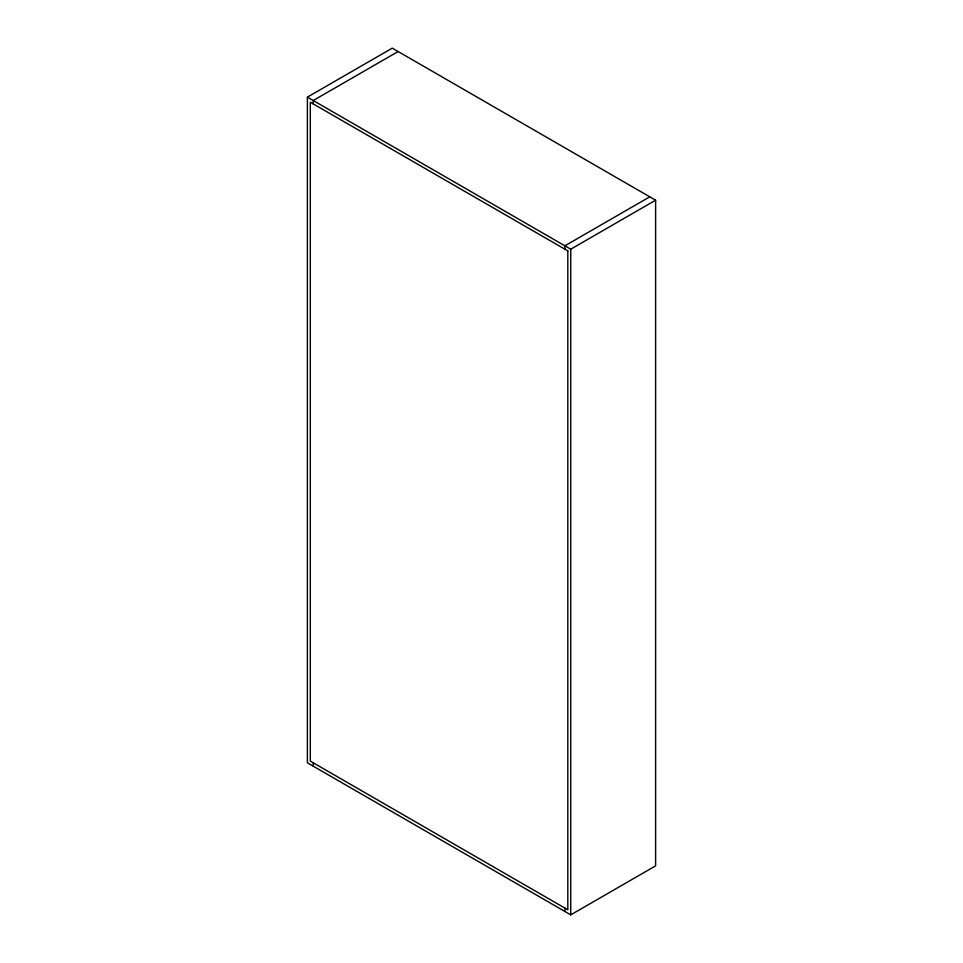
<?xml version="1.0" encoding="UTF-8"?>
<svg xmlns="http://www.w3.org/2000/svg" width="963" height="963" viewBox="0 0 963 963"><rect width="100%" height="100%" fill="white"/><g stroke="black" fill="none" stroke-linecap="round" stroke-linejoin="round"><path stroke-width="1.44" d="M307.39 97.143L392.254 48.15L655.61 200.196L655.61 865.857L570.746 914.85L307.39 762.804L307.39 97.143L570.746 249.2L655.61 200.196M398.104 51.533L313.24 100.525L313.24 103.908M649.76 196.825L564.896 245.818L564.896 249.2M570.746 249.2L570.746 914.85M564.896 908.097L564.896 911.467M313.24 762.804L313.24 766.175M567.821 250.886L310.315 102.21L310.315 761.107L567.821 909.782L567.821 250.886"/></g></svg>
